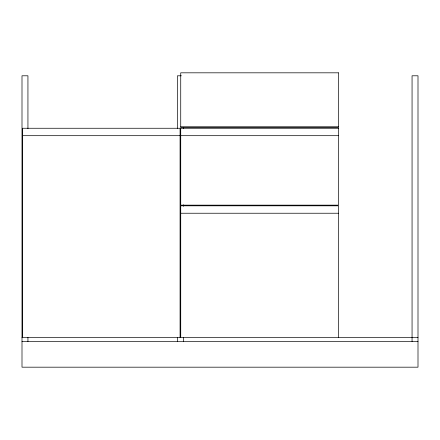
<?xml version="1.0" encoding="UTF-8"?>
<svg xmlns="http://www.w3.org/2000/svg" width="440" height="440" viewBox="0 0 440 440"><rect width="100%" height="100%" fill="white"/><g stroke="black" fill="none" stroke-linecap="round" stroke-linejoin="round"><path stroke-width="0.66" d="M181.39 75.79L177.43 75.79L177.43 128.678M180.73 126.775L338.47 126.775M22.33 135.685L180.07 135.685M180.73 135.685L338.47 135.685M180.73 213.235L338.47 213.235M22 337.48L418 337.48M22 341.44L418 341.44M412.06 341.555L412.06 75.79L418 75.79L418 367.18L22 367.18L22 75.79L27.94 75.79L27.94 128.678M338.47 337.48L338.47 205.81L180.73 205.81L180.73 337.48M183.37 127.259L183.37 128.678M183.37 204.804L183.37 206.294M183.37 337.48L183.37 341.555M180.07 337.48L180.07 128.26L22.33 128.26L22.33 337.48M177.43 337.48L177.43 341.555M27.94 337.48L27.94 341.555M338.47 72.82L180.73 72.82L180.73 127.6L338.47 127.6L338.47 72.82M338.47 128.26L180.73 128.26L180.73 205.15L338.47 205.15L338.47 128.26"/></g></svg>
